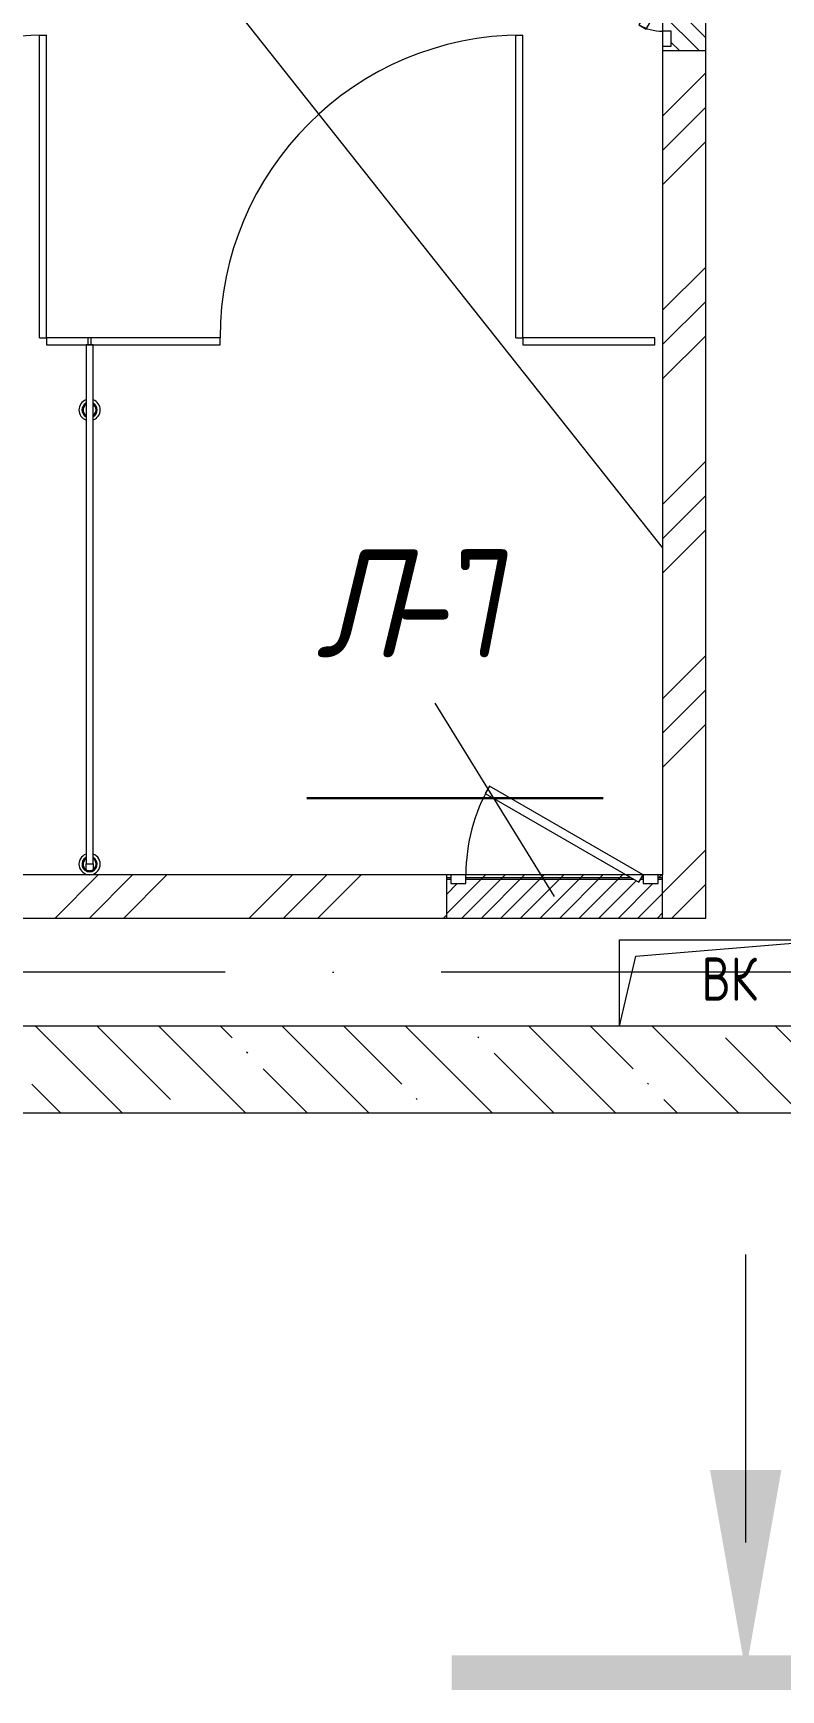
# Model space of a CAD drawing. Header units: millimetres. Extents: x -592259 to 288321, y -552984 to 293768.
# Drawn here: x 150682 to 152411, y 11466 to 15295 of the extents above; entities that cross this region are included whole.
import ezdxf

# ---------------------------------------------------------------- set-up
doc = ezdxf.new("R2010")
doc.units = ezdxf.units.MM
doc.linetypes.add('ADSK_Линия сетки', pattern=[2500, 2000, -250, 0, -250])
doc.linetypes.add('ADSK_Скрыто', pattern=[600, 300, -300])
for name, color, linetype, lineweight in [('2)Фархверки', 40, 'Continuous', 30), ('4.6) Швы', 6, 'Continuous', 30), ('A-DETL-GENF-OTLN', 250, 'Continuous', 5), ('A-DOOR-____-IDEN', 250, 'Continuous', 9), ('A-DOOR-____-MCUT', 250, 'Continuous', 5), ('A-DOOR-____-OTLN', 250, 'Continuous', 5), ('A-FLOR-____-OTLN', 250, 'Continuous', 9), ('A-GENM-____-MCUT', 250, 'Continuous', 25), ('A-GENM-____-OTLN', 250, 'Continuous', 9), ('A-GLAZ-____-OTLN', 250, 'Continuous', 5), ('A-WALL-____-MCUT', 250, 'Continuous', 13), ('A-WALL-____-PATT', 250, 'Continuous', 13), ('G-____-____-SYMB', 250, 'ADSK_Скрыто', 9), ('S-GRID-____-OTLN', 250, 'Continuous', 9)]:
    doc.layers.add(name, color=color, linetype=linetype, lineweight=lineweight)
doc.styles.add('ISOCPEUR', font='isocpeur.ttf', dxfattribs={"width": 0.8, "height": 100})
doc.styles.add('ISOCPEUR_I_1', font='ГОСТ тип А.ttf', dxfattribs={"height": 2500})
pattern_1 = [(45, (12287.9, -0.0006), (-224.5064, 224.5064), []), (45, (12367.3, -0.0006), (0, 449.0128), []), (45, (12208.54, -0.0006), (0, 449.0128), [])]
pattern_2 = [(45, (125, 0), (-22.6274, 22.6274), [])]

# ---------------------------------------------------------------- blocks, each defined once
blk = doc.blocks.new('Разрез - Номер вида сзади_3_5 мм-32550532-АР1_Кладочный план 1 этажа С2и3')
at = {"layer": 'G-____-____-SYMB', "linetype": 'Continuous'}
for points in [[(9.798, 0.404), (9.798, -0.394), (-0.333, -0.394), (-0.333, 0.404)], [(2.176, -4.675), (3, 0), (3.824, -4.675)]]:
    blk.add_hatch(color=256, dxfattribs=at).paths.add_polyline_path(points)
at = {"layer": 'G-____-____-SYMB', "linetype": 'Continuous', "lineweight": 20}
blk.add_line((3, -3), (3, -9.663), dxfattribs=at)
blk = doc.blocks.new('131_Сантехническая перегородка - СП-1 3 1200-43197790-АР1_Маркировочный план 1 этажа С2и3')
at = {"layer": 'A-GENM-____-MCUT', "lineweight": 5}
for p, q in [((1200, 8), (0, 8)), ((0, 8), (0, -8)), ((1200, -8), (1200, 8)), ((0, -8), (1200, -8))]:
    blk.add_line(p, q, dxfattribs=at)
at = {"layer": 'A-GENM-____-OTLN', "lineweight": 5}
for p, q in [((1209.5, 8), (1213.3, 8)), ((1207.7, -8), (1206, -8)), ((1213.3, -8), (1209.5, -8))]:
    blk.add_line(p, q, dxfattribs=at)
at = {"layer": 'A-GENM-____-OTLN', "lineweight": 5, "flags": 128}
for points in [[(163.3, 8), (162.9, 8.5), (162.6, 9), (162.2, 9.5), (161.8, 9.9), (161.4, 10.4), (161, 10.8), (160.5, 11.2), (160.1, 11.6), (159.6, 12), (159.1, 12.3), (158.6, 12.7), (158.1, 13), (157.6, 13.3), (157.1, 13.6), (156.5, 13.8), (156, 14), (155.4, 14.3), (154.8, 14.4), (154.2, 14.6), (153.6, 14.7), (153.1, 14.9), (152.5, 14.9), (151.9, 15), (151.3, 15.1), (150.7, 15.1), (150.1, 15.1), (149.4, 15), (148.8, 15), (148.2, 14.9), (147.7, 14.8), (147.1, 14.7), (146.5, 14.5), (145.9, 14.4), (145.3, 14.2), (144.8, 13.9), (144.2, 13.7), (143.7, 13.4), (143.1, 13.2), (142.6, 12.9), (142.1, 12.5), (141.6, 12.2), (141.1, 11.8), (140.7, 11.4), (140.2, 11), (139.8, 10.6), (139.4, 10.2), (139, 9.7), (138.6, 9.3), (138.2, 8.8), (137.9, 8.3), (137.7, 8)], [(1213.3, 8), (1212.9, 8.5), (1212.6, 9), (1212.2, 9.5), (1211.8, 9.9), (1211.4, 10.4), (1211, 10.8), (1210.5, 11.2), (1210.1, 11.6), (1209.6, 12), (1209.1, 12.3), (1208.6, 12.7), (1208.1, 13), (1207.6, 13.3), (1207.1, 13.6), (1206.5, 13.8), (1206, 14), (1205.4, 14.3), (1204.8, 14.4), (1204.2, 14.6), (1203.6, 14.7), (1203.1, 14.9), (1202.5, 14.9), (1201.9, 15), (1201.3, 15.1), (1200.7, 15.1), (1200.1, 15.1), (1199.4, 15), (1198.8, 15), (1198.2, 14.9), (1197.7, 14.8), (1197.1, 14.7), (1196.5, 14.5), (1195.9, 14.4), (1195.3, 14.2), (1194.8, 13.9), (1194.2, 13.7), (1193.7, 13.4), (1193.1, 13.2), (1192.6, 12.9), (1192.1, 12.5), (1191.6, 12.2), (1191.1, 11.8), (1190.7, 11.4), (1190.2, 11), (1189.8, 10.6), (1189.4, 10.2), (1189, 9.7), (1188.6, 9.3), (1188.2, 8.8), (1187.9, 8.3), (1187.7, 8)], [(137.7, -8), (138, -8.5), (138.4, -9), (138.8, -9.5), (139.1, -9.9), (139.6, -10.4), (140, -10.8), (140.4, -11.2), (140.9, -11.6), (141.3, -12), (141.8, -12.3), (142.3, -12.7), (142.8, -13), (143.4, -13.3), (143.9, -13.6), (144.5, -13.8), (145, -14), (145.6, -14.3), (146.2, -14.4), (146.7, -14.6), (147.3, -14.7), (147.9, -14.9), (148.5, -14.9), (149.1, -15), (149.7, -15.1), (150.3, -15.1), (150.9, -15.1), (151.5, -15), (152.1, -15), (152.7, -14.9), (153.3, -14.8), (153.9, -14.7), (154.5, -14.5), (155.1, -14.4), (155.6, -14.2), (156.2, -13.9), (156.7, -13.7), (157.3, -13.4), (157.8, -13.2), (158.3, -12.9), (158.9, -12.5), (159.3, -12.2), (159.8, -11.8), (160.3, -11.4), (160.7, -11), (161.2, -10.6), (161.6, -10.2), (162, -9.7), (162.4, -9.3), (162.7, -8.8), (163.1, -8.3), (163.3, -8)], [(1187.7, -8), (1188, -8.5), (1188.4, -9), (1188.8, -9.5), (1189.1, -9.9), (1189.6, -10.4), (1190, -10.8), (1190.4, -11.2), (1190.9, -11.6), (1191.3, -12), (1191.8, -12.3), (1192.3, -12.7), (1192.8, -13), (1193.4, -13.3), (1193.9, -13.6), (1194.5, -13.8), (1195, -14), (1195.6, -14.3), (1196.2, -14.4), (1196.7, -14.6), (1197.3, -14.7), (1197.9, -14.9), (1198.5, -14.9), (1199.1, -15), (1199.7, -15.1), (1200.3, -15.1), (1200.9, -15.1), (1201.5, -15), (1202.1, -15), (1202.7, -14.9), (1203.3, -14.8), (1203.9, -14.7), (1204.5, -14.5), (1205.1, -14.4), (1205.6, -14.2), (1206.2, -13.9), (1206.7, -13.7), (1207.3, -13.4), (1207.8, -13.2), (1208.3, -12.9), (1208.9, -12.5), (1209.3, -12.2), (1209.8, -11.8), (1210.3, -11.4), (1210.7, -11), (1211.2, -10.6), (1211.6, -10.2), (1212, -9.7), (1212.4, -9.3), (1212.7, -8.8), (1213.1, -8.3), (1213.3, -8)]]:
    blk.add_lwpolyline(points, dxfattribs=at)
at = {"layer": 'A-GENM-____-OTLN', "lineweight": 5}
for centre, radius, start, end in [((150.5, 0), 24.6, 19.9113, 160.0887), ((150.5, 0), 17.6, 28.9731, 151.0269), ((150.5, 0), 15.1, 126.876, 146.2189), ((150.5, 0), 15.1, 33.7811, 101.1301), ((1200.5, 0), 24.6, 0.7061, 160.0887), ((1200.5, 0), 17.6, 360, 151.0269), ((1200.5, 0), 17.6, 208.9731, 360), ((1200.5, 0), 15.1, 126.876, 146.2189), ((1200.5, 0), 15.1, 33.7811, 101.1301), ((1200.5, 0), 15.1, 0, 32.0608), ((1200.5, 0), 15.1, 327.9392, 0), ((1200.5, 0), 15.1, 353.1158, 360), ((150.5, 0), 24.6, 199.9113, 340.0887), ((150.5, 0), 17.6, 208.9731, 331.0269), ((150.5, 0), 15.1, 213.7811, 281.1301), ((150.5, 0), 15.1, 309.7489, 326.2189), ((1200.5, 0), 24.6, 199.9113, 359.2939), ((1200.5, 0), 15.1, 213.7811, 281.1301), ((1200.5, 0), 15.1, 306.876, 326.2189)]:
    blk.add_arc(centre, radius, start, end, dxfattribs=at)
for points, knots in [([(1200, 8), (1200.1, 8), (1200.5, 8), (1201, 8), (1201.6, 8), (1202, 8), (1202.5, 8), (1203.1, 8), (1203.9, 8), (1204.7, 8), (1205.3, 8), (1205.6, 8), (1205.8, 8), (1206, 8), (1206.4, 8), (1206.9, 8), (1207.7, 8), (1208.5, 8), (1209, 8), (1209.3, 8), (1209.5, 8), (1209.9, 8), (1210.4, 8), (1211, 8), (1211.7, 8), (1212.1, 8), (1212.4, 8), (1212.7, 8), (1213.1, 8), (1213.2, 8), (1213.3, 8)], [-0.5109053, -0.5109053, -0.5109053, -0.5109053, -0.5, -0.4722222, -0.4583333, -0.4444444, -0.4305556, -0.4166667, -0.3888889, -0.3611111, -0.3472222, -0.3402778, -0.3333333, -0.3263889, -0.3194444, -0.3055556, -0.2777778, -0.25, -0.2361111, -0.2291667, -0.2222222, -0.2083333, -0.1944444, -0.1666667, -0.1388889, -0.1111111, -0.0972222, -0.0833333, -0.0555556, 0, 0, 0, 0]), ([(1213.3, -8), (1213.2, -8), (1213.1, -8), (1212.7, -8), (1212.4, -8), (1212.2, -8), (1211.9, -8), (1211.5, -8), (1211, -8), (1210.4, -8), (1209.8, -8), (1209.5, -8), (1209.1, -8), (1208.5, -8), (1207.8, -8), (1207, -8), (1206.5, -8), (1206.2, -8), (1206, -8), (1205.7, -8), (1205.4, -8), (1204.9, -8), (1204.1, -8), (1203.4, -8), (1202.8, -8), (1202.3, -8), (1201.9, -8), (1201.3, -8), (1200.7, -8), (1200.2, -8), (1200, -8)], [-1, -1, -1, -1, -0.9444444, -0.9166667, -0.9027778, -0.8888889, -0.875, -0.8611111, -0.8333333, -0.8055556, -0.7916667, -0.7777778, -0.7638889, -0.75, -0.7222222, -0.6944444, -0.6805556, -0.6736111, -0.6666667, -0.6597222, -0.6527778, -0.6388889, -0.6111111, -0.5833333, -0.5694444, -0.5555556, -0.5416667, -0.5277778, -0.5, -0.4792023, -0.4792023, -0.4792023, -0.4792023])]:
    blk.add_open_spline(points, degree=3, knots=knots, dxfattribs=at)
blk = doc.blocks.new('131_Сантехническая перегородка_Дверь - СД-1-31930893-АР1_Маркировочный план 1 этажа С2и3')
at = {"layer": 'A-DOOR-____-OTLN'}
for p, q in [((787.7, 708), (803.7, 708)), ((787.7, 8), (787.7, 708)), ((803.7, 8), (803.7, 708)), ((787.7, 8), (803.7, 8))]:
    blk.add_line(p, q, dxfattribs=at)
blk.add_arc((803.7, 8), 700, 90, 180, dxfattribs=at)
at = {"layer": 'A-GENM-____-MCUT', "lineweight": 5}
for p, q in [((103.7, 8), (0, 8)), ((0, 8), (0, -8)), ((103.7, -8), (103.7, 8)), ((907.3, 8), (803.7, 8)), ((803.7, 8), (803.7, -8)), ((907.3, -8), (907.3, 8)), ((0, -8), (103.7, -8)), ((803.7, -8), (907.3, -8))]:
    blk.add_line(p, q, dxfattribs=at)
blk = doc.blocks.new('131_Сантехническая перегородка_Дверь - СД-1-31962442-АР1_Маркировочный план 1 этажа С2и3')
at = {"layer": 'A-DOOR-____-OTLN'}
for p, q in [((989.3, 708), (1005.3, 708)), ((989.3, 8), (989.3, 708)), ((1005.3, 8), (1005.3, 708)), ((989.3, 8), (1005.3, 8))]:
    blk.add_line(p, q, dxfattribs=at)
blk.add_arc((1005.3, 8), 700, 90, 180, dxfattribs=at)
at = {"layer": 'A-GENM-____-MCUT', "lineweight": 5}
for p, q in [((305.3, 8), (0, 8)), ((0, 8), (0, -8)), ((305.3, -8), (305.3, 8)), ((1310.7, 8), (1005.3, 8)), ((1005.3, 8), (1005.3, -8)), ((1310.7, -8), (1310.7, 8)), ((0, -8), (305.3, -8)), ((1005.3, -8), (1310.7, -8))]:
    blk.add_line(p, q, dxfattribs=at)
blk = doc.blocks.new('_Wn_-As_OpeningMEP_floor__Rectangular - _Wn_-As_OpeningMEP_floor__Rectangular-32466847-АР1_Маркировочный план 1 этажа С2и3')
at = {"layer": 'A-DETL-GENF-OTLN', "lineweight": 5}
for p, q in [((-212.2, 112.2), (250, 150)), ((-250, -50), (-212.2, 112.2))]:
    blk.add_line(p, q, dxfattribs=at)
blk = doc.blocks.new('АР_Люк - ЛРС_ВК_200х200_внутренний_RAL 9006-V129-АР1_Маркировочный план 1 этажа С2и3')
at = {"layer": 'A-DOOR-____-OTLN'}
h = blk.add_hatch(dxfattribs=at)
h.set_pattern_fill('FP_148', color=256, style=0, pattern_type=2)
h.set_pattern_definition(pattern_2)
h.paths.add_polyline_path([(25, -50), (225, -50), (225, 50), (215, 50), (215, 30), (180, 30), (180, 50), (170, 32.7), (140, 50), (70, 50), (70, 30), (35, 30), (35, 50), (25, 50), (25, -43.3)])
at = {"layer": 'A-DETL-GENF-OTLN', "lineweight": 5}
for p, q in [((225, 50), (25, 50)), ((25, 50), (25, -50)), ((225, -50), (225, 50)), ((25, -50), (225, -50))]:
    blk.add_line(p, q, dxfattribs=at)
at = {"layer": 'A-DOOR-____-MCUT', "lineweight": 5}
for p, q in [((84.7, 105), (74.7, 87.7)), ((74.7, 87.7), (170, 32.7)), ((180, 50), (84.7, 105)), ((70, 50), (35, 50)), ((35, 50), (35, 30)), ((70, 30), (70, 50)), ((170, 32.7), (180, 50)), ((215, 50), (180, 50)), ((180, 50), (180, 30)), ((215, 30), (215, 50)), ((35, 30), (70, 30)), ((180, 30), (215, 30))]:
    blk.add_line(p, q, dxfattribs=at)
blk.add_arc((180, 50), 110, 150, 180, dxfattribs=at)
at = {"layer": 'A-DOOR-____-OTLN'}
blk.add_line((180, 50), (84.7, 105), dxfattribs=at)
blk = doc.blocks.new('АР_Люк - ЛРС_ВК_500х400_наружный_NCS S 1000-N-42722041-АР1_Маркировочный план 1 этажа С2и3')
at = {"layer": 'A-DOOR-____-OTLN'}
h = blk.add_hatch(dxfattribs=at)
h.set_pattern_fill('FP_148', color=256, style=0, pattern_type=2)
h.set_pattern_definition(pattern_2)
h.paths.add_polyline_path([(-125, 50), (-125, -50), (375, -50), (375, 50), (365, 50), (365, 30), (330, 30), (330, 50), (320, 32.7), (290, 50), (-80, 50), (-80, 30), (-115, 30), (-115, 50), (-119.6, 50)])
at = {"layer": 'A-DETL-GENF-OTLN', "lineweight": 5}
for p, q in [((375, 50), (-125, 50)), ((-125, 50), (-125, -50)), ((375, -50), (375, 50)), ((-125, -50), (375, -50))]:
    blk.add_line(p, q, dxfattribs=at)
at = {"layer": 'A-DOOR-____-MCUT', "lineweight": 5}
for p, q in [((-25.1, 255), (-35.1, 237.7)), ((-35.1, 237.7), (320, 32.7)), ((330, 50), (-25.1, 255)), ((-80, 50), (-115, 50)), ((-115, 50), (-115, 30)), ((-80, 30), (-80, 50)), ((320, 32.7), (330, 50)), ((365, 50), (330, 50)), ((330, 50), (330, 30)), ((365, 30), (365, 50)), ((-115, 30), (-80, 30)), ((330, 30), (365, 30))]:
    blk.add_line(p, q, dxfattribs=at)
blk.add_arc((330, 50), 410, 150, 180, dxfattribs=at)
at = {"layer": 'A-DOOR-____-OTLN'}
blk.add_line((330, 50), (-25.1, 255), dxfattribs=at)
blk = doc.blocks.new('ASML_АР_Отделка Люка - ВО Отделка люков_Грунтовка 0_Шпатлевка 0_Окраска 0_0-42722003-АР1_Маркировочный план 1 этажа С2и3')
at = {"layer": 'A-GENM-____-MCUT', "lineweight": 5}
for p, q in [((-240, 3), (-250, 3)), ((-250, 3), (-250, 0)), ((177.1, 3), (-205, 3)), ((205, 3), (201, 3)), ((250, 3), (240, 3)), ((250, 0), (250, 3)), ((-250, 0), (-240, 0)), ((-205, 0), (182.3, 0)), ((199.2, 0), (205, 0)), ((240, 0), (250, 0))]:
    blk.add_line(p, q, dxfattribs=at)

msp = doc.modelspace()

# ---------------------------------------------------------------- hatches: boundary and pattern name
at = {"layer": 'A-WALL-____-PATT', "lineweight": 15, "true_color": 0x000000}
h = msp.add_hatch(dxfattribs=at)
h.set_pattern_fill('FP_5', color=18, style=0, pattern_type=2)
h.set_pattern_definition(pattern_1)
h.paths.add_polyline_path([(152237.8919, 13250), (152237.8919, 15254.9876), (152137.8919, 15254.9876), (152137.8919, 13250)])
h.paths.add_polyline_path([(152197.2712, 15454.9876), (152237.8919, 15454.9876), (152237.8919, 16894.9876), (152137.8919, 16894.9876), (152137.8919, 15454.9876)])
h = msp.add_hatch(dxfattribs=at)
h.set_pattern_fill('FP_5', color=18, style=0, pattern_type=2)
h.set_pattern_definition(pattern_1)
h.paths.add_polyline_path([(149514.607, 13250), (151637.8919, 13250), (151637.8919, 13350), (149187.9138, 13350), (149187.9138, 13250)])
h = msp.add_hatch(dxfattribs=at)
h.set_pattern_fill('FP_1', color=18, style=0, pattern_type=2)
h.set_pattern_definition([(135, (12287.91, -0.0006), (-142.5612, -142.5612), []), (135, (12430.48, -0.0006), (-142.5612, -142.5612), [252.016, -50.403, 3.353, -47.05])])
h.paths.add_polyline_path([(148987.9138, 12800), (152737.8919, 12800), (152737.8919, 13000), (148987.9138, 13000)])

# ---------------------------------------------------------------- linework, layer by layer
at = {"layer": '4.6) Швы'}
msp.add_lwpolyline([(151315.0759, 13527.1329), (152000.4296, 13527.1329)], dxfattribs=at)
at = {"layer": 'A-DOOR-____-IDEN', "color": 18, "true_color": 0x000000}
msp.add_line((151887.8919, 13300), (151612.1257, 13746.3565), dxfattribs=at)
at = {"layer": 'A-FLOR-____-OTLN', "color": 18, "true_color": 0x000000}
msp.add_line((152137.8919, 14106.5935), (150687.9138, 15935), dxfattribs=at)
at = {"layer": 'A-FLOR-____-OTLN', "color": 18, "lineweight": 5, "true_color": 0x000000}
for p, q in [((152037.8919, 13000.0003), (152037.8919, 13200.0003)), ((152037.8919, 13200.0003), (152537.8919, 13200.0003))]:
    msp.add_line(p, q, dxfattribs=at)
at = {"layer": 'A-WALL-____-MCUT', "color": 18, "lineweight": 15, "true_color": 0x000000}
for p, q in [((152237.8919, 13250), (152237.8919, 17194.9876)), ((152137.8919, 15264.9876), (152137.8919, 13350)), ((151647.8919, 13350), (149177.9138, 13350)), ((152052.8919, 13350), (151682.8919, 13350)), ((152137.8919, 13350), (152127.8919, 13350)), ((148987.9138, 13250), (152237.8919, 13250)), ((152737.8919, 13000), (148787.9138, 13000)), ((149212.9138, 12800), (152737.8919, 12800))]:
    msp.add_line(p, q, dxfattribs=at)
at = {"layer": 'S-GRID-____-OTLN', "color": 18, "linetype": 'ADSK_Линия сетки', "true_color": 0x000000}
msp.add_line((168626.8279, 13125), (111607.9138, 13125), dxfattribs=at)

# ---------------------------------------------------------------- block references
at = {"layer": 'A-DOOR-____-OTLN', "color": 18, "true_color": 0x000000, "rotation": 89.99999999999088}
msp.add_blockref('АР_Люк - ЛРС_ВК_200х200_внутренний_RAL 9006-V129-АР1_Маркировочный план 1 этажа С2и3', (152187.8919, 15229.9876), dxfattribs=at)
at = {"layer": 'A-DOOR-____-OTLN', "color": 18, "true_color": 0x000000}
msp.add_blockref('АР_Люк - ЛРС_ВК_500х400_наружный_NCS S 1000-N-42722041-АР1_Маркировочный план 1 этажа С2и3', (151762.8919, 13300), dxfattribs=at)
at = {"layer": 'A-GENM-____-OTLN', "color": 18, "lineweight": 5, "true_color": 0x000000}
for name, p in [('131_Сантехническая перегородка_Дверь - СД-1-31930893-АР1_Маркировочный план 1 этажа С2и3', (149909.2167, 14582.9994)), ('131_Сантехническая перегородка_Дверь - СД-1-31962442-АР1_Маркировочный план 1 этажа С2и3', (150809.2167, 14582.9994)), ('ASML_АР_Отделка Люка - ВО Отделка люков_Грунтовка 0_Шпатлевка 0_Окраска 0_0-42722003-АР1_Маркировочный план 1 этажа С2и3', (151887.8919, 13340))]:
    msp.add_blockref(name, p, dxfattribs=at)
at = {"layer": 'A-GENM-____-OTLN', "color": 18, "lineweight": 5, "true_color": 0x000000, "rotation": 270.0000000000001}
msp.add_blockref('131_Сантехническая перегородка - СП-1 3 1200-43197790-АР1_Маркировочный план 1 этажа С2и3', (150812.9138, 14574.9994), dxfattribs=at)
at = {"layer": 'A-GLAZ-____-OTLN', "color": 18, "true_color": 0x000000}
msp.add_blockref('_Wn_-As_OpeningMEP_floor__Rectangular - _Wn_-As_OpeningMEP_floor__Rectangular-32466847-АР1_Маркировочный план 1 этажа С2и3', (152287.8919, 13050.0003), dxfattribs=at)
at = {"layer": 'G-____-____-SYMB', "linetype": 'Continuous', "xscale": 99.99999999999993, "yscale": 99.99999999999993, "zscale": 99.99999999999993, "rotation": 180}
msp.add_blockref('Разрез - Номер вида сзади_3_5 мм-32550532-АР1_Кладочный план 1 этажа С2и3', (152630.0692, 11506.2697), dxfattribs=at)

# ---------------------------------------------------------------- texts
at = {"layer": '2)Фархверки', "insert": (152227.913, 13158.9557), "char_height": 100, "width": 160.3375, "attachment_point": 1, "style": 'ISOCPEUR'}
msp.add_mtext('ВК', dxfattribs=at)
at = {"layer": 'A-DOOR-____-IDEN', "color": 18, "true_color": 0x000000, "char_height": 250, "attachment_point": 1, "style": 'ISOCPEUR_I_1'}
for s, insert, width in [('\\fISOCPEUR|b0|i1|c204|p34|;\\W.9;Л', (151335.345, 14102.7106), 223.670812), ('-7', (151519.8919, 14102.7106), 404.0505)]:
    msp.add_mtext(s, dxfattribs=dict(at, insert=insert, width=width))

doc.saveas('drawing.dxf')
